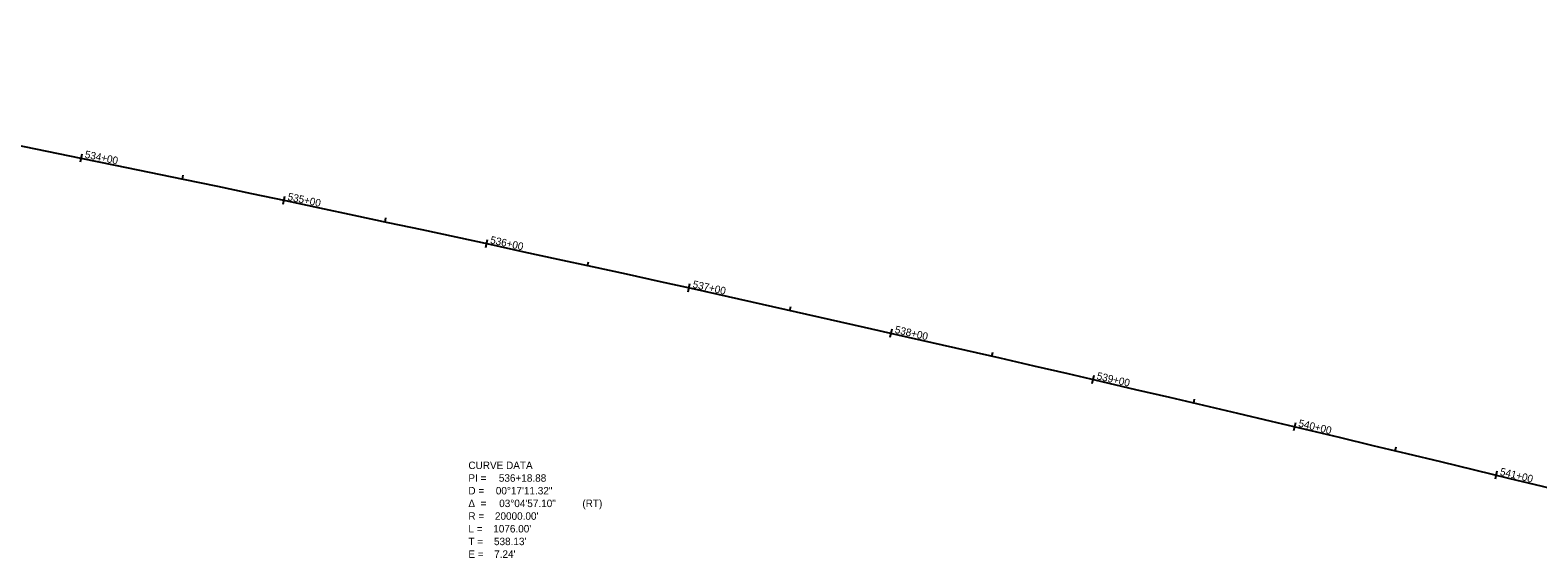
# Model space of a CAD drawing. Extents: x 1158481 to 1164419, y 610248 to 611824.
# Drawn here: x 1161438 to 1162165, y 610659 to 610914 of the extents above; entities that cross this region are included whole.
import ezdxf

# ---------------------------------------------------------------- set-up
doc = ezdxf.new("R2010")
doc.units = 0
for name, color, linetype in [('D_Roadway_Centerline_CurveData', 7, 'Continuous'), ('D_Roadway_Centerline_Text', 7, 'Continuous'), ('SHET_Named_Boundary', 7, 'Continuous')]:
    doc.layers.add(name, color=color, linetype=linetype)

msp = doc.modelspace()

# ---------------------------------------------------------------- linework, layer by layer
at = {"layer": 'D_Roadway_Centerline_Text'}
for p, q in [((1161462.62, 610853.98), (1161461.82, 610850.07)), ((1161511.18, 610841.88), (1161511.59, 610843.85)), ((1161560.53, 610833.59), (1161559.71, 610829.68)), ((1161609.03, 610821.25), (1161609.45, 610823.22)), ((1161658.34, 610812.71), (1161657.49, 610808.81)), ((1161706.77, 610800.13), (1161707.2, 610802.09)), ((1161756.04, 610791.35), (1161755.17, 610787.44)), ((1161804.41, 610778.52), (1161804.85, 610780.48)), ((1161853.63, 610769.49), (1161852.75, 610765.59)), ((1161901.94, 610756.42), (1161902.38, 610758.38)), ((1161951.11, 610747.15), (1161950.21, 610743.25)), ((1161999.35, 610733.83), (1161999.81, 610735.79)), ((1162048.48, 610724.32), (1162047.56, 610720.42)), ((1162096.65, 610710.76), (1162097.12, 610712.72)), ((1162145.73, 610701), (1162144.79, 610697.11))]:
    msp.add_line(p, q, dxfattribs=at)
at = {"layer": 'SHET_Named_Boundary'}
msp.add_arc((1157433.57, 591261.97), 20000, 76.21133, 79.293856, dxfattribs=at)

# ---------------------------------------------------------------- texts
at = {"layer": 'D_Roadway_Centerline_CurveData'}
for s, p in [('CURVE DATA', (1161649.25, 610702.06)), ('PI = ', (1161649.25, 610695.94)), ('536+18.88', (1161663.95, 610695.94)), ('Δ  = ', (1161649.25, 610683.7)), ('D = ', (1161649.25, 610689.82)), ('00°17\'11.32"', (1161662.49, 610689.82)), ('03°04\'57.10"', (1161664.13, 610683.7)), (' (RT)', (1161702.94, 610683.7)), ('R = ', (1161649.25, 610677.58)), ("20000.00'", (1161662.06, 610677.58)), ('L = ', (1161649.25, 610671.46)), ("1076.00'", (1161661.25, 610671.46)), ('T = ', (1161649.25, 610665.34)), ("538.13'", (1161661.6, 610665.34)), ('E = ', (1161649.25, 610659.22)), ("7.24'", (1161661.69, 610659.22))]:
    msp.add_text(s, height=3.6, dxfattribs=at).set_placement(p)
at = {"layer": 'D_Roadway_Centerline_Text'}
for s, rotation, p in [('534+00', 348.37928, (1161463.87, 610852.29)), ('535+00', 348.0928, (1161561.77, 610831.89)), ('536+00', 347.80632, (1161659.56, 610811.01)), ('537+00', 347.51984, (1161757.26, 610789.63)), ('538+00', 347.23336, (1161854.84, 610767.77)), ('539+00', 346.94688, (1161952.31, 610745.42)), ('540+00', 346.66041, (1162049.67, 610722.58)), ('541+00', 346.37393, (1162146.92, 610699.26))]:
    msp.add_text(s, height=3.6, rotation=rotation, dxfattribs=at).set_placement(p)

doc.saveas('drawing.dxf')
